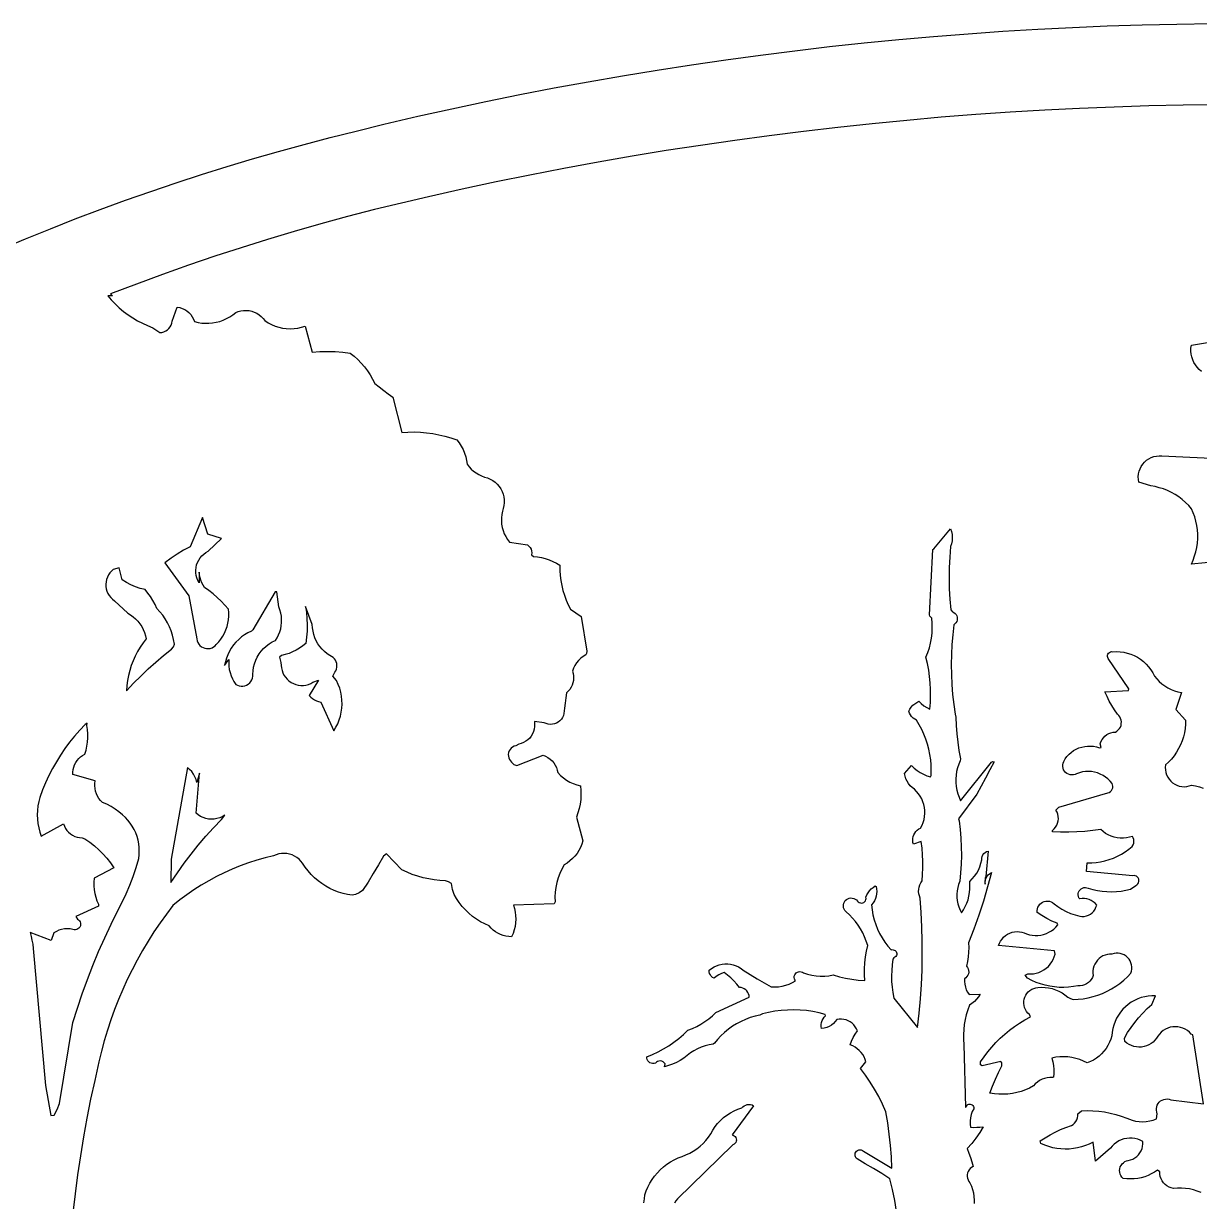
# Model space of a CAD drawing. Extents: x 0.3 to 24.3, y 0.2 to 12.2.
# Drawn here: x 4.79 to 12.04, y 4.96 to 12.22 of the extents above; entities that cross this region are included whole.
import ezdxf

# ---------------------------------------------------------------- set-up
doc = ezdxf.new("R2010")
doc.units = 0
doc.linetypes.add('0', pattern=[0])
doc.layers.add('1', color=7, linetype='0')

msp = doc.modelspace()

# ---------------------------------------------------------------- linework, layer by layer
at = {"layer": '1'}
for points in [[(4.649504, 10.831829), (4.801847, 10.895672), (4.954679, 10.957684), (5.108488, 11.017864), (5.263029, 11.076336), (5.418058, 11.132854), (5.57382, 11.187664), (5.73007, 11.240643), (5.887053, 11.29179), (6.044767, 11.340984), (6.202726, 11.38847), (6.361418, 11.434002), (6.520842, 11.477703), (6.68051, 11.519573), (6.840666, 11.55949), (7.011808, 11.602703), (7.221037, 11.651287), (7.430754, 11.697918), (7.640959, 11.742474), (7.851408, 11.785198), (8.062346, 11.82597), (8.273527, 11.864666), (8.485197, 11.901531), (8.697355, 11.936321), (8.909513, 11.969158), (9.12216, 12.000042), (9.335051, 12.028851), (9.548185, 12.055828), (9.761564, 12.08073), (9.975187, 12.103558), (10.18881, 12.124554), (10.402922, 12.143475), (10.617033, 12.160442), (10.831388, 12.175335), (11.045744, 12.188274), (11.260344, 12.199261), (11.474943, 12.208172), (11.689543, 12.21513), (11.904387, 12.220135), (12.11923, 12.223064)], [(12.15756, 11.722088), (11.943937, 11.719402), (11.730314, 11.714764), (11.516935, 11.708172), (11.303556, 11.699505), (11.090178, 11.688885), (10.876799, 11.676189), (10.663664, 11.661419), (10.450773, 11.644817), (10.237883, 11.626141), (10.025236, 11.605389), (9.812834, 11.582684), (9.600676, 11.558025), (9.388762, 11.531292), (9.177092, 11.502605), (8.965666, 11.471966), (8.754484, 11.439251), (8.543791, 11.404583), (8.333342, 11.367962), (8.123137, 11.329266), (7.91342, 11.288738), (7.704191, 11.246136), (7.495207, 11.20158), (7.286711, 11.155071), (7.120207, 11.116253), (6.954191, 11.075359), (6.788664, 11.032391), (6.623625, 10.987469), (6.459318, 10.940472), (6.295256, 10.891521), (6.13217, 10.840496), (5.969572, 10.787518), (5.807707, 10.732586), (5.64633, 10.675701), (5.485929, 10.616741), (5.326017, 10.55595), (5.338224, 10.543377), (5.308439, 10.544598), (5.3309, 10.518475), (5.354826, 10.493572), (5.379972, 10.470013), (5.406584, 10.447918), (5.433928, 10.427166), (5.462736, 10.408001), (5.492277, 10.390301), (5.522795, 10.37431), (5.554289, 10.359905), (5.586271, 10.34721), (5.630461, 10.317059), (5.642912, 10.318645), (5.654875, 10.322063), (5.666349, 10.32719), (5.676603, 10.334148), (5.685881, 10.342571), (5.693693, 10.352337), (5.700041, 10.363201), (5.704435, 10.37492), (5.707121, 10.387127), (5.736906, 10.474773), (5.753019, 10.471722), (5.768644, 10.466717), (5.783537, 10.459637), (5.797209, 10.450848), (5.809904, 10.44035), (5.82089, 10.428265), (5.830412, 10.414959), (5.838224, 10.400555), (5.844084, 10.385174), (5.866056, 10.379803), (5.888273, 10.376263), (5.910734, 10.374554), (5.933439, 10.374798), (5.9559, 10.376873), (5.978117, 10.380779), (5.999846, 10.386517), (6.02133, 10.394085), (6.041838, 10.403362), (6.061613, 10.414227), (6.080412, 10.4268), (6.09799, 10.440838), (6.113615, 10.446941), (6.129972, 10.451336), (6.146818, 10.453655), (6.163664, 10.454021), (6.18051, 10.452435), (6.196867, 10.448772), (6.21298, 10.443279), (6.228117, 10.435955), (6.242277, 10.426922), (6.255461, 10.416302), (6.267179, 10.404217), (6.277433, 10.390789), (6.297453, 10.377728), (6.318449, 10.366497), (6.340666, 10.35722), (6.363371, 10.350018), (6.386564, 10.344769), (6.410246, 10.341595), (6.434172, 10.340496), (6.458097, 10.341595), (6.481779, 10.344769), (6.504972, 10.35014), (6.527678, 10.357464), (6.570646, 10.197063), (6.617521, 10.200359), (6.66464, 10.201336), (6.71176, 10.199993), (6.758635, 10.196453), (6.805265, 10.190472), (6.828947, 10.171307), (6.851164, 10.150677), (6.872404, 10.128826), (6.892179, 10.105755), (6.910734, 10.081463), (6.92758, 10.056316), (6.942961, 10.030071), (6.956877, 10.002972), (6.984221, 9.981853), (7.011564, 9.960857), (7.039152, 9.940105), (7.06674, 9.919476), (7.122404, 9.70158), (7.160734, 9.703777), (7.199308, 9.704144), (7.237638, 9.702557), (7.275969, 9.699261), (7.314054, 9.694012), (7.351652, 9.686932), (7.38925, 9.678143), (7.426115, 9.667522), (7.462492, 9.655071), (7.476896, 9.636395), (7.489836, 9.616619), (7.500822, 9.595745), (7.510099, 9.574017), (7.517179, 9.551556), (7.522551, 9.528484), (7.525724, 9.505169), (7.537687, 9.48991), (7.550871, 9.47575), (7.565519, 9.462933), (7.581144, 9.451336), (7.597746, 9.441326), (7.61508, 9.432903), (7.633146, 9.426067), (7.651945, 9.420818), (7.668547, 9.41386), (7.683928, 9.404949), (7.698332, 9.394329), (7.711515, 9.382122), (7.723234, 9.368572), (7.733244, 9.35368), (7.741301, 9.337688), (7.747648, 9.320965), (7.752043, 9.303631), (7.754484, 9.285809), (7.754728, 9.267864), (7.752775, 9.250042), (7.749113, 9.232586), (7.743254, 9.215618), (7.739347, 9.195843), (7.737394, 9.175701), (7.73715, 9.155437), (7.738859, 9.135418), (7.742521, 9.11552), (7.747648, 9.095989), (7.754972, 9.077068), (7.763762, 9.05888), (7.77426, 9.041668), (7.786222, 9.025433), (7.898283, 9.008099), (7.907316, 9.000774), (7.914885, 8.991741), (7.9205, 8.981365), (7.923918, 8.970257), (7.925138, 8.958538), (7.923918, 8.946941), (7.934904, 8.936199), (7.959562, 8.933514), (7.983732, 8.929119), (8.007902, 8.923016), (8.03134, 8.915203), (8.054045, 8.905804), (8.076262, 8.894695), (8.097502, 8.882122), (8.097746, 8.85075), (8.099943, 8.8195), (8.103849, 8.788372), (8.109465, 8.757488), (8.116789, 8.727093), (8.125822, 8.697063), (8.136564, 8.667645), (8.149015, 8.638836), (8.162931, 8.61076), (8.229826, 8.565228), (8.264982, 8.353436), (8.261808, 8.338299), (8.25839, 8.330486), (8.242033, 8.320354), (8.22714, 8.308636), (8.213469, 8.295208), (8.201262, 8.280437), (8.190763, 8.264446), (8.182219, 8.247478), (8.175383, 8.229534), (8.179777, 8.215374), (8.182219, 8.200848), (8.182951, 8.186077), (8.18173, 8.171307), (8.178801, 8.15678), (8.173918, 8.142742), (8.16757, 8.129436), (8.159513, 8.116985), (8.149992, 8.105633), (8.13925, 8.095623), (8.134123, 8.064007), (8.129728, 8.032391), (8.126066, 8.00053), (8.123381, 7.96867), (8.119963, 7.955975), (8.114592, 7.944134), (8.107267, 7.933147), (8.098478, 7.923382), (8.088224, 7.915203), (8.076994, 7.908733), (8.064543, 7.904095), (8.051847, 7.901409), (8.038664, 7.900799), (8.025724, 7.902264), (8.013029, 7.905682), (8.001066, 7.911175), (7.940763, 7.918499), (7.942472, 7.902996), (7.942228, 7.887371), (7.940031, 7.871868), (7.935637, 7.856853), (7.929533, 7.842571), (7.921476, 7.829144), (7.911711, 7.816814), (7.90048, 7.80595), (7.888029, 7.796673), (7.874357, 7.788982), (7.859953, 7.783123), (7.844816, 7.779217), (7.826017, 7.769451), (7.815763, 7.766277), (7.805998, 7.76115), (7.797697, 7.754436), (7.790617, 7.746136), (7.785002, 7.736858), (7.781584, 7.726604), (7.779875, 7.715862), (7.780119, 7.70512), (7.782316, 7.6945), (7.786711, 7.68449), (7.79257, 7.675457), (7.800138, 7.667645), (7.814787, 7.653484), (7.831633, 7.647747), (7.99423, 7.711224), (8.009611, 7.70512), (8.024015, 7.697186), (8.037443, 7.68742), (8.04965, 7.676189), (8.060392, 7.663616), (8.069426, 7.649822), (8.07675, 7.63493), (8.082121, 7.619305), (8.085783, 7.603191), (8.10214, 7.586224), (8.120207, 7.570843), (8.13925, 7.557171), (8.159758, 7.54533), (8.180998, 7.53532), (8.203215, 7.527386), (8.226164, 7.521404), (8.228117, 7.493328), (8.228117, 7.46513), (8.226408, 7.437054), (8.222502, 7.409222), (8.217131, 7.381634), (8.209806, 7.354412), (8.200529, 7.327801), (8.240324, 7.182171), (8.233732, 7.161907), (8.225431, 7.142254), (8.215422, 7.123333), (8.203703, 7.105389), (8.190519, 7.088665), (8.175871, 7.07304), (8.160002, 7.058758), (8.142912, 7.04594), (8.124846, 7.03471), (8.110441, 7.008587), (8.098234, 6.981487), (8.087736, 6.953533), (8.079679, 6.924969), (8.073576, 6.895794), (8.069426, 6.866253), (8.067717, 6.83659), (8.068205, 6.806805), (8.062101, 6.794842), (7.811125, 6.786541), (7.817717, 6.765301), (7.822355, 6.74345), (7.825041, 6.721355), (7.825773, 6.699017), (7.824553, 6.6768), (7.821379, 6.654705), (7.816252, 6.633099), (7.809172, 6.61198), (7.800383, 6.591473), (7.782804, 6.591961), (7.765226, 6.594402), (7.748137, 6.598553), (7.731291, 6.604534), (7.715422, 6.612347), (7.700529, 6.621746), (7.686613, 6.63261), (7.673918, 6.645061), (7.662687, 6.658611), (7.635344, 6.670452), (7.609221, 6.684124), (7.58383, 6.699749), (7.55966, 6.716961), (7.536711, 6.736004), (7.515471, 6.756512), (7.495451, 6.778484), (7.47714, 6.801922), (7.460539, 6.826458), (7.445646, 6.852215), (7.436369, 6.883099), (7.428556, 6.918987), (7.411711, 6.929607), (7.392912, 6.935833), (7.358, 6.93803), (7.323332, 6.942059), (7.288664, 6.947918), (7.254484, 6.955486), (7.220793, 6.964886), (7.18759, 6.975872), (7.155119, 6.988689), (7.123137, 7.003094), (7.028654, 7.102581), (7.010099, 7.087811), (6.979094, 7.033978), (6.947111, 6.980755), (6.914396, 6.927898), (6.880949, 6.875652), (6.860441, 6.861492), (6.838224, 6.851727), (6.816984, 6.847332), (6.78842, 6.851849), (6.760099, 6.85844), (6.732512, 6.866863), (6.705412, 6.877239), (6.679289, 6.889446), (6.653898, 6.903484), (6.629484, 6.919109), (6.606291, 6.936443), (6.584318, 6.955364), (6.56381, 6.97575), (6.544767, 6.997478), (6.527189, 7.020428), (6.511076, 7.044598), (6.500822, 7.057903), (6.488859, 7.069744), (6.475676, 7.080242), (6.461271, 7.089031), (6.446135, 7.095989), (6.430021, 7.101238), (6.413664, 7.104412), (6.396818, 7.105633), (6.379972, 7.104778), (6.363371, 7.101971), (6.347258, 7.09721), (6.331877, 7.090618), (6.279631, 7.077923), (6.227873, 7.063274), (6.176847, 7.046673), (6.12631, 7.028362), (6.076506, 7.008221), (6.027433, 6.986248), (5.979338, 6.962444), (5.931974, 6.936932), (5.885588, 6.909832), (5.840422, 6.880901), (5.795988, 6.850506), (5.753019, 6.818401), (5.711027, 6.784832), (5.670256, 6.731243), (5.631193, 6.676556), (5.593596, 6.62077), (5.557463, 6.563885), (5.523039, 6.506145), (5.49008, 6.44743), (5.45883, 6.387859), (5.429289, 6.327435), (5.401213, 6.266155), (5.37509, 6.204144), (5.350676, 6.141521), (5.327971, 6.078167), (5.306974, 6.014202), (5.287687, 5.949749), (5.270353, 5.884686), (5.254728, 5.819256), (5.228117, 5.704266), (5.203215, 5.588787), (5.18051, 5.473064), (5.159513, 5.356853), (5.140226, 5.240398), (5.123137, 5.123577), (5.107756, 5.006512), (5.094328, 4.889202)], [(12.05551, 10.078167), (12.041594, 10.089886), (12.029142, 10.103191), (12.0184, 10.11784), (12.009123, 10.133465), (12.001799, 10.150066), (11.996183, 10.1674), (11.992521, 10.185101), (11.991056, 10.203289), (11.991301, 10.221355), (11.993742, 10.239422), (12.355803, 10.298626)], [(12.246916, 8.91325), (11.993986, 8.889446), (12.004728, 8.914349), (12.014006, 8.939861), (12.02133, 8.965984), (12.026945, 8.992596), (12.030607, 9.019451), (12.03256, 9.046551), (12.03256, 9.07365), (12.030851, 9.10075), (12.027189, 9.127605), (12.021818, 9.154217), (12.014494, 9.18034), (12.005461, 9.205975), (11.994719, 9.230877), (11.97714, 9.251019), (11.958097, 9.270061), (11.937834, 9.28764), (11.916349, 9.303753), (11.893888, 9.318401), (11.870695, 9.331463), (11.846281, 9.342937), (11.821379, 9.352703), (11.795744, 9.36076), (11.769621, 9.367107), (11.743254, 9.371502), (11.669279, 9.395306), (11.666594, 9.411907), (11.666105, 9.428631), (11.667814, 9.445232), (11.671476, 9.46159), (11.677092, 9.477337), (11.68466, 9.492352), (11.694181, 9.506145), (11.705168, 9.518719), (11.717863, 9.529827), (11.731535, 9.539227), (11.746672, 9.546795), (11.762297, 9.55241), (11.778654, 9.556072), (11.795256, 9.557659), (11.812101, 9.557049), (12.202238, 9.539227)], [(10.175138, 4.895916), (10.16342, 4.964031), (10.149748, 5.03178), (10.134123, 5.099041), (10.08383, 5.130413), (10.033293, 5.161297), (9.982267, 5.191448), (9.930998, 5.221111), (9.925383, 5.226604), (9.921476, 5.233196), (9.919279, 5.240643), (9.918791, 5.248333), (9.9205, 5.255901), (9.923674, 5.262981), (9.928556, 5.268963), (9.934904, 5.273479), (9.941984, 5.276409), (9.949797, 5.277508), (9.957365, 5.276653), (9.964689, 5.273968), (9.971037, 5.269695), (10.146818, 5.164471), (10.142912, 5.234295), (10.137053, 5.304119), (10.129728, 5.373699), (10.120451, 5.443035), (10.109465, 5.512127), (10.088224, 5.559246), (10.065031, 5.605389), (10.039885, 5.650555), (10.012785, 5.694622), (9.983976, 5.737469), (9.953215, 5.778973), (9.985685, 5.819012), (9.981047, 5.834881), (9.974455, 5.85014), (9.966154, 5.864422), (9.956388, 5.87785), (9.945158, 5.890057), (9.932707, 5.900799), (9.919035, 5.910198), (9.904387, 5.918011), (9.889006, 5.923992), (9.896818, 5.947186), (9.907072, 5.969524), (9.919279, 5.990765), (9.933683, 6.010784), (9.927824, 6.023968), (9.9205, 6.036175), (9.911467, 6.047405), (9.901213, 6.057293), (9.889494, 6.065838), (9.877043, 6.072674), (9.863615, 6.077923), (9.849699, 6.081341), (9.835539, 6.082928), (9.821135, 6.082684), (9.806974, 6.080608), (9.797209, 6.067547), (9.785978, 6.055828), (9.773039, 6.04594), (9.759123, 6.037762), (9.743986, 6.031658), (9.728117, 6.027752), (9.712004, 6.025921), (9.710539, 6.038128), (9.710783, 6.050335), (9.71298, 6.06242), (9.716642, 6.074139), (9.722258, 6.085125), (9.729094, 6.095135), (9.737638, 6.104046), (9.735197, 6.112713), (9.697111, 6.122478), (9.658781, 6.130047), (9.619719, 6.13554), (9.580656, 6.138958), (9.541594, 6.140301), (9.502287, 6.139446), (9.463224, 6.136395), (9.424162, 6.131268), (9.385588, 6.124065), (9.347502, 6.114788), (9.331877, 6.107342), (9.301847, 6.100872), (9.272551, 6.092327), (9.243742, 6.081829), (9.215666, 6.069378), (9.188566, 6.054974), (9.162443, 6.03886), (9.137541, 6.021038), (9.113859, 6.001507), (9.091642, 5.980389), (9.07089, 5.957806), (9.051847, 5.93388), (9.043303, 5.928509), (9.0184, 5.924603), (8.993742, 5.918743), (8.969816, 5.910564), (8.946623, 5.900555), (8.92465, 5.88847), (8.90341, 5.874554), (8.883635, 5.858929), (8.862638, 5.84306), (8.840666, 5.828777), (8.817717, 5.816204), (8.793791, 5.80534), (8.769133, 5.796185), (8.743986, 5.78886), (8.746672, 5.807537), (8.741545, 5.814617), (8.734709, 5.82011), (8.726652, 5.823772), (8.718107, 5.825481), (8.709318, 5.824871), (8.701017, 5.822308), (8.693693, 5.817669), (8.68759, 5.811321), (8.679045, 5.809368), (8.670256, 5.809246), (8.661711, 5.810955), (8.653898, 5.814495), (8.646818, 5.819744), (8.640959, 5.826336), (8.636808, 5.834026), (8.634367, 5.842449), (8.633879, 5.851116), (8.669279, 5.865398), (8.703703, 5.881634), (8.73715, 5.899578), (8.769621, 5.919353), (8.801115, 5.940838), (8.831388, 5.964031), (8.860441, 5.988689), (8.888029, 6.014935), (8.915373, 6.025555), (8.941984, 6.038006), (8.967619, 6.052044), (8.992277, 6.067669), (9.015959, 6.084881), (9.038664, 6.103558), (9.059904, 6.123699), (9.265959, 6.217937), (9.265226, 6.228558), (9.262541, 6.238811), (9.257902, 6.248333), (9.252043, 6.257122), (9.244474, 6.264568), (9.235685, 6.27055), (9.22592, 6.274944), (9.215666, 6.277508), (9.205168, 6.27824), (9.189299, 6.299358), (9.171721, 6.319256), (9.152922, 6.337811), (9.132658, 6.3549), (9.111174, 6.370403), (9.094084, 6.364422), (9.077971, 6.356609), (9.062834, 6.346844), (9.048918, 6.335491), (9.040129, 6.340618), (9.032316, 6.347576), (9.026457, 6.355877), (9.022062, 6.365276), (9.019865, 6.375286), (9.019865, 6.38554), (9.033781, 6.39616), (9.048918, 6.405193), (9.064787, 6.41264), (9.081388, 6.418255), (9.098478, 6.422039), (9.115812, 6.423992), (9.13339, 6.423992), (9.150969, 6.422039), (9.168058, 6.418377), (9.18466, 6.412762), (9.200529, 6.405437), (9.215666, 6.396404), (9.229582, 6.385784), (9.271574, 6.357952), (9.314299, 6.331463), (9.357756, 6.306194), (9.402189, 6.282391), (9.42465, 6.28178), (9.447111, 6.283245), (9.469328, 6.286541), (9.491056, 6.29179), (9.512297, 6.298992), (9.532804, 6.308025), (9.55258, 6.318768), (9.547941, 6.325237), (9.544767, 6.332561), (9.543547, 6.340496), (9.544279, 6.348431), (9.546721, 6.356121), (9.550627, 6.362957), (9.556242, 6.368694), (9.563078, 6.372967), (9.570646, 6.37553), (9.578459, 6.376385), (9.586271, 6.375286), (9.59384, 6.372478), (9.600431, 6.367962), (9.625822, 6.359783), (9.651701, 6.353802), (9.678068, 6.349773), (9.704679, 6.348064), (9.731535, 6.348431), (9.757902, 6.350872), (9.784269, 6.355511), (9.822355, 6.344891), (9.860929, 6.335979), (9.899748, 6.328899), (9.939054, 6.323772), (9.978361, 6.320477), (9.97714, 6.356976), (9.977629, 6.393597), (9.979826, 6.429974), (9.983976, 6.466351), (9.989592, 6.502483), (9.996916, 6.53825), (9.988371, 6.564617), (9.978117, 6.590496), (9.966154, 6.615643), (9.952726, 6.639935), (9.93759, 6.66325), (9.920988, 6.685589), (9.903166, 6.706829), (9.883879, 6.726849), (9.863371, 6.745647), (9.856779, 6.752605), (9.851652, 6.760662), (9.848234, 6.769573), (9.846769, 6.778973), (9.847013, 6.788494), (9.849211, 6.797771), (9.853117, 6.806561), (9.858732, 6.814251), (9.865568, 6.820721), (9.873869, 6.825726), (9.882658, 6.829021), (9.892179, 6.830486), (9.901701, 6.83012), (9.910978, 6.827801), (9.919767, 6.823772), (9.927336, 6.818035), (9.933683, 6.810955), (9.93881, 6.805584), (9.944914, 6.801678), (9.95175, 6.799358), (9.959074, 6.79887), (9.966398, 6.800091), (9.97299, 6.803143), (9.978849, 6.807781), (9.983244, 6.813641), (9.986174, 6.820354), (9.98715, 6.827557), (9.986418, 6.834881), (9.992033, 6.849041), (9.999357, 6.862347), (10.00839, 6.874798), (10.018644, 6.886028), (10.030363, 6.895794), (10.043058, 6.904217), (10.048674, 6.900921), (10.051359, 6.886028), (10.052336, 6.870892), (10.051359, 6.855755), (10.048674, 6.840862), (10.044279, 6.826336), (10.038176, 6.81242), (10.030607, 6.799358), (10.02133, 6.787273), (10.024504, 6.756634), (10.029631, 6.726238), (10.036955, 6.696331), (10.046232, 6.667034), (10.057463, 6.638348), (10.070646, 6.610516), (10.085539, 6.58366), (10.102385, 6.557903), (10.120939, 6.533245), (10.141203, 6.510052), (10.147795, 6.511639), (10.154631, 6.511395), (10.161222, 6.509441), (10.167082, 6.505779), (10.171721, 6.500774), (10.17465, 6.494671), (10.176115, 6.487957), (10.175871, 6.481121), (10.173674, 6.474651), (10.169767, 6.468914), (10.16464, 6.46452), (10.158537, 6.461468), (10.152922, 6.452068), (10.148039, 6.418011), (10.145109, 6.383831), (10.143888, 6.349529), (10.144621, 6.315105), (10.147062, 6.280926), (10.151457, 6.246868), (10.157804, 6.213055), (10.304045, 6.03117), (10.314054, 6.119549), (10.322111, 6.20805), (10.327971, 6.296795), (10.332121, 6.385662), (10.33383, 6.474651), (10.33383, 6.563519), (10.331633, 6.652386), (10.327482, 6.741253), (10.321379, 6.829998), (10.316252, 6.842937), (10.312834, 6.856365), (10.311369, 6.870159), (10.311857, 6.884075), (10.314299, 6.897747), (10.318449, 6.910931), (10.324553, 6.923504), (10.332121, 6.935101), (10.335783, 6.975506), (10.337492, 7.016033), (10.337736, 7.056561), (10.336027, 7.097088), (10.332365, 7.137493), (10.327238, 7.177776), (10.278654, 7.161297), (10.275724, 7.173016), (10.274504, 7.184978), (10.274992, 7.197063), (10.277433, 7.208904), (10.28134, 7.220257), (10.287199, 7.230999), (10.294279, 7.240643), (10.302824, 7.249187), (10.31259, 7.256268), (10.323332, 7.261883), (10.332121, 7.278484), (10.339201, 7.295818), (10.344328, 7.313763), (10.347746, 7.332073), (10.349455, 7.35075), (10.349211, 7.369427), (10.347258, 7.388103), (10.343351, 7.406414), (10.337736, 7.424236), (10.330412, 7.441326), (10.321135, 7.457806), (10.310637, 7.473186), (10.298429, 7.487347), (10.285002, 7.500408), (10.27133, 7.510662), (10.259123, 7.522381), (10.248625, 7.535686), (10.239592, 7.550091), (10.232756, 7.565594), (10.227629, 7.581829), (10.224699, 7.598553), (10.267912, 7.648357), (10.283781, 7.631878), (10.301359, 7.616985), (10.320402, 7.604046), (10.340422, 7.592937), (10.361418, 7.583904), (10.38339, 7.576946), (10.388762, 7.585491), (10.389494, 7.618084), (10.388517, 7.650799), (10.385588, 7.68327), (10.380949, 7.715496), (10.374357, 7.747478), (10.366056, 7.779095), (10.355803, 7.810101), (10.34384, 7.840496), (10.330168, 7.870037), (10.314787, 7.898846), (10.297941, 7.9268), (10.286955, 7.932659), (10.276701, 7.940105), (10.267912, 7.949017), (10.260588, 7.959148), (10.254728, 7.970257), (10.250578, 7.982098), (10.257414, 7.995281), (10.265959, 8.007488), (10.275724, 8.018597), (10.286955, 8.028362), (10.299162, 8.036785), (10.312346, 8.043621), (10.327238, 8.028851), (10.343351, 8.015789), (10.360929, 8.004559), (10.379728, 7.995281), (10.38339, 8.035442), (10.385344, 8.075603), (10.385099, 8.115887), (10.383146, 8.15617), (10.37924, 8.196209), (10.373381, 8.236126), (10.365812, 8.275555), (10.356291, 8.314739), (10.367765, 8.343426), (10.377287, 8.372723), (10.384855, 8.402508), (10.390471, 8.432903), (10.393888, 8.463543), (10.395597, 8.494305), (10.395109, 8.525066), (10.392668, 8.555828), (10.386076, 8.561443), (10.380949, 8.568157), (10.377287, 8.576336), (10.398039, 8.979046), (10.404875, 8.983196), (10.50839, 9.107586), (10.513762, 9.089642), (10.517179, 9.071087), (10.518156, 9.052288), (10.517179, 9.033611), (10.513762, 9.015057), (10.50839, 8.997112), (10.502775, 8.932415), (10.499601, 8.867596), (10.498625, 8.802654), (10.499846, 8.737835), (10.503263, 8.673016), (10.509123, 8.608318), (10.520353, 8.594524), (10.528654, 8.590618), (10.535734, 8.585247), (10.541838, 8.578411), (10.546232, 8.570477), (10.548918, 8.56181), (10.54965, 8.552776), (10.548674, 8.543743), (10.545988, 8.535198), (10.541349, 8.527386), (10.535246, 8.52055), (10.527922, 8.515301), (10.52133, 8.454144), (10.516691, 8.392742), (10.513762, 8.331219), (10.512785, 8.269695), (10.513517, 8.208172), (10.516447, 8.146648), (10.520842, 8.085247), (10.527433, 8.02409), (10.535734, 7.963055), (10.541105, 7.945232), (10.543303, 7.893597), (10.547209, 7.841961), (10.552824, 7.790569), (10.560148, 7.7393), (10.569426, 7.688396), (10.567961, 7.676556), (10.558683, 7.655315), (10.551115, 7.633343), (10.5455, 7.61076), (10.541838, 7.587933), (10.540129, 7.564739), (10.540373, 7.541546), (10.542326, 7.518475), (10.546476, 7.495647), (10.552336, 7.473186), (10.560392, 7.451336), (10.569914, 7.430218), (10.76132, 7.668743), (10.769621, 7.672283), (10.776213, 7.670086), (10.750578, 7.619671), (10.724455, 7.569622), (10.697844, 7.519695), (10.670744, 7.470135), (10.557219, 7.317425), (10.561125, 7.305828), (10.567228, 7.25285), (10.571623, 7.199627), (10.574064, 7.146282), (10.574797, 7.092815), (10.573332, 7.039471), (10.570158, 6.986126), (10.565031, 6.933025), (10.557707, 6.914104), (10.552336, 6.894573), (10.548918, 6.874676), (10.547209, 6.854534), (10.547453, 6.83427), (10.549406, 6.814129), (10.553312, 6.794353), (10.559172, 6.774944), (10.56674, 6.756145), (10.576017, 6.738201), (10.588469, 6.757366), (10.599211, 6.777386), (10.608488, 6.79826), (10.615812, 6.819744), (10.621672, 6.841839), (10.625578, 6.8643), (10.627775, 6.887005), (10.628019, 6.909832), (10.626554, 6.932537), (10.642424, 6.94804), (10.656828, 6.965008), (10.669279, 6.983196), (10.680021, 7.002605), (10.68881, 7.022991), (10.695646, 7.044109), (10.700285, 7.065838), (10.700773, 7.076092), (10.703215, 7.086102), (10.707609, 7.095501), (10.713469, 7.103802), (10.721037, 7.11076), (10.729826, 7.116131), (10.739592, 7.119671), (10.725187, 6.962933), (10.722502, 6.954021), (10.720793, 6.944988), (10.72006, 6.935833), (10.720304, 6.926556), (10.721037, 6.915813), (10.722502, 6.927898), (10.723234, 6.935955), (10.724699, 6.944012), (10.726896, 6.951824), (10.729826, 6.959515), (10.735197, 6.967327), (10.742765, 6.97514), (10.751799, 6.981609), (10.761564, 6.986492), (10.736906, 6.898479), (10.710539, 6.811077), (10.681974, 6.724407), (10.651457, 6.638226), (10.618986, 6.552898), (10.619963, 6.52409), (10.61923, 6.495281), (10.616545, 6.466595), (10.611906, 6.438152), (10.605558, 6.410076), (10.611906, 6.402264), (10.616545, 6.39323), (10.61923, 6.383465), (10.619963, 6.373333), (10.618498, 6.363323), (10.61508, 6.353802), (10.609465, 6.345257), (10.602629, 6.337933), (10.594084, 6.332317), (10.59384, 6.315105), (10.595549, 6.297894), (10.599455, 6.28117), (10.60507, 6.264812), (10.612883, 6.249432), (10.62216, 6.234905), (10.69174, 6.237713), (10.680998, 6.2216), (10.668791, 6.206585), (10.655119, 6.192791), (10.640226, 6.180462), (10.624113, 6.169598), (10.613859, 6.140423), (10.60507, 6.110516), (10.598234, 6.080364), (10.593107, 6.049725), (10.589689, 6.018841), (10.588224, 5.987957), (10.588469, 5.956951), (10.590422, 5.925945), (10.599455, 5.54118), (10.603117, 5.540325), (10.605558, 5.546551), (10.609709, 5.551922), (10.615324, 5.555828), (10.621672, 5.558147), (10.628263, 5.558758), (10.634855, 5.557415), (10.640959, 5.554363), (10.645842, 5.549725), (10.64926, 5.543987), (10.650969, 5.537395), (10.650969, 5.530682), (10.642424, 5.512859), (10.635832, 5.494183), (10.631193, 5.475018), (10.628752, 5.455364), (10.628508, 5.435589), (10.630461, 5.415936), (10.650236, 5.415691), (10.670012, 5.416058), (10.689543, 5.417034), (10.709318, 5.418743), (10.687834, 5.382977), (10.664152, 5.348553), (10.638517, 5.315716), (10.610929, 5.284344), (10.620695, 5.257122), (10.630217, 5.229778), (10.639006, 5.202312), (10.647306, 5.174603), (10.638029, 5.169109), (10.629728, 5.162029), (10.622648, 5.153728), (10.617277, 5.144329), (10.613371, 5.134197), (10.611174, 5.123455), (10.610929, 5.112591), (10.612638, 5.101849), (10.615812, 5.091595), (10.620939, 5.081951), (10.627287, 5.073162), (10.63632, 5.053143), (10.643644, 5.032391), (10.649015, 5.01115), (10.652678, 4.989422), (10.654387, 4.967571), (10.654142, 4.945599)], [(12.053312, 5.013592), (12.030363, 5.022747), (12.006681, 5.030071), (11.982512, 5.035686), (11.958097, 5.039349), (11.933439, 5.041302), (11.908537, 5.04118), (11.883879, 5.039349), (11.869719, 5.042278), (11.856047, 5.047405), (11.843351, 5.054485), (11.831877, 5.063274), (11.821623, 5.073772), (11.813322, 5.085613), (11.80673, 5.098553), (11.802092, 5.112347), (11.799406, 5.126629), (11.799162, 5.141155), (11.784269, 5.152508), (11.765959, 5.139812), (11.746672, 5.128704), (11.726408, 5.119183), (11.705656, 5.11137), (11.684172, 5.105145), (11.662443, 5.10075), (11.640226, 5.098064), (11.61801, 5.097332), (11.595793, 5.098309), (11.573576, 5.100994), (11.565763, 5.108807), (11.559416, 5.11784), (11.554777, 5.127972), (11.552092, 5.138714), (11.551115, 5.1497), (11.552092, 5.160686), (11.555265, 5.171307), (11.560148, 5.181316), (11.566496, 5.190228), (11.574553, 5.197918), (11.583586, 5.204144), (11.59384, 5.208538), (11.604582, 5.211102), (11.618986, 5.21452), (11.632658, 5.219769), (11.645597, 5.226971), (11.657316, 5.23576), (11.667814, 5.246136), (11.676603, 5.257854), (11.683928, 5.270672), (11.689299, 5.284344), (11.692717, 5.298626), (11.694426, 5.313274), (11.693693, 5.327923), (11.678556, 5.335857), (11.662443, 5.341961), (11.645842, 5.346233), (11.628996, 5.348675), (11.611906, 5.349041), (11.594816, 5.347576), (11.577971, 5.344158), (11.561613, 5.338787), (11.545988, 5.331707), (11.53134, 5.322796), (11.517912, 5.31242), (11.505461, 5.300457), (11.494719, 5.287151), (11.401945, 5.207073), (11.387053, 5.324261), (11.364103, 5.312786), (11.340422, 5.30302), (11.316008, 5.295086), (11.291105, 5.28886), (11.265959, 5.284466), (11.240324, 5.281902), (11.214689, 5.281292), (11.189054, 5.282391), (11.163664, 5.285442), (11.138517, 5.290325), (11.113859, 5.297039), (11.089445, 5.305462), (11.066008, 5.315594), (11.061613, 5.332195), (11.091398, 5.352093), (11.12216, 5.370281), (11.153654, 5.387005), (11.186125, 5.401897), (11.219328, 5.415203), (11.253263, 5.426678), (11.264006, 5.43327), (11.273283, 5.44157), (11.281096, 5.451336), (11.287199, 5.462322), (11.291594, 5.474163), (11.293547, 5.486492), (11.293547, 5.499065), (11.315519, 5.518475), (11.351164, 5.519329), (11.386808, 5.518353), (11.422453, 5.515545), (11.457853, 5.510784), (11.492765, 5.504192), (11.527433, 5.495647), (11.561613, 5.485394), (11.59506, 5.473309), (11.628019, 5.459393), (11.649504, 5.454388), (11.671232, 5.45158), (11.693205, 5.450726), (11.715178, 5.451824), (11.736906, 5.45512), (11.758146, 5.460491), (11.778898, 5.467693), (11.783049, 5.49992), (11.779631, 5.510296), (11.777678, 5.52116), (11.777922, 5.532146), (11.779875, 5.543011), (11.783537, 5.553265), (11.789152, 5.562786), (11.795988, 5.571331), (11.804289, 5.578533), (11.81381, 5.584148), (11.824064, 5.588177), (11.834806, 5.590496), (11.845793, 5.590862), (11.856535, 5.589397), (11.867033, 5.586102), (12.068693, 5.560101), (12.002287, 5.986736), (11.992521, 5.991253), (11.981535, 6.002728), (11.969084, 6.012615), (11.955656, 6.021038), (11.941008, 6.027752), (11.925871, 6.032513), (11.910246, 6.035442), (11.894377, 6.036541), (11.878508, 6.035564), (11.862883, 6.032635), (11.847746, 6.027752), (11.833342, 6.02116), (11.819914, 6.012737), (11.807463, 6.00285), (11.796232, 5.991375), (11.786711, 5.97868), (11.778898, 5.964886), (11.768888, 5.952679), (11.757414, 5.941692), (11.744963, 5.932293), (11.731291, 5.924358), (11.716642, 5.918133), (11.701506, 5.913738), (11.685881, 5.911175), (11.670256, 5.910442), (11.654387, 5.911663), (11.639006, 5.914837), (11.624113, 5.91972), (11.609709, 5.926434), (11.596281, 5.934734), (11.584074, 5.944744), (11.5809, 5.966717), (11.600431, 5.999676), (11.621428, 6.031536), (11.644133, 6.06242), (11.668303, 6.092083), (11.693693, 6.120647), (11.720549, 6.147747), (11.748869, 6.173626), (11.773039, 6.226971), (11.750334, 6.227093), (11.727873, 6.225262), (11.705656, 6.221478), (11.683928, 6.21574), (11.662687, 6.20805), (11.642179, 6.198528), (11.622648, 6.187176), (11.604094, 6.174236), (11.58676, 6.15971), (11.57089, 6.143719), (11.556486, 6.126385), (11.543547, 6.10783), (11.532316, 6.088177), (11.522795, 6.067669), (11.515226, 6.046429), (11.509611, 6.024578), (11.505949, 6.002239), (11.502043, 5.981121), (11.495939, 5.960491), (11.488371, 5.940472), (11.478849, 5.921307), (11.467619, 5.902996), (11.454679, 5.885784), (11.440275, 5.869915), (11.42465, 5.855267), (11.40756, 5.842205), (11.389494, 5.83073), (11.370451, 5.820965), (11.350431, 5.812908), (11.328215, 5.824261), (11.305265, 5.833782), (11.281584, 5.841351), (11.25717, 5.846844), (11.232512, 5.850262), (11.207609, 5.851604), (11.182707, 5.850872), (11.158049, 5.848064), (11.133635, 5.843182), (11.139982, 5.82011), (11.144133, 5.796429), (11.146086, 5.772625), (11.145842, 5.748577), (11.143644, 5.724773), (11.138029, 5.723797), (11.121183, 5.723919), (11.104582, 5.721966), (11.088224, 5.717937), (11.072355, 5.712078), (11.057463, 5.704388), (11.043547, 5.694866), (11.031096, 5.683758), (11.019865, 5.671185), (10.995207, 5.658123), (10.969816, 5.646893), (10.943449, 5.637493), (10.916594, 5.630047), (10.88925, 5.624676), (10.861662, 5.621136), (10.83383, 5.619549), (10.805998, 5.620159), (10.77841, 5.622601), (10.750822, 5.627117), (10.767424, 5.66972), (10.785246, 5.711956), (10.804045, 5.753704), (10.823576, 5.795086), (10.824308, 5.812786), (10.818937, 5.822063), (10.702482, 5.795696), (10.693693, 5.801189), (10.693693, 5.818768), (10.714933, 5.850384), (10.737638, 5.881023), (10.761808, 5.910442), (10.787443, 5.938641), (10.814543, 5.965496), (10.842619, 5.991131), (10.87216, 6.015301), (10.902678, 6.038006), (10.934416, 6.059246), (10.967131, 6.078777), (11.000578, 6.096844), (10.995451, 6.11198), (10.985685, 6.12077), (10.97714, 6.130901), (10.97006, 6.142254), (10.964689, 6.154339), (10.961271, 6.167156), (10.959562, 6.180218), (10.959806, 6.193523), (10.96176, 6.206585), (10.965666, 6.21928), (10.971525, 6.231243), (10.978849, 6.242229), (10.987638, 6.252117), (10.997648, 6.260662), (11.008879, 6.26762), (11.021086, 6.272991), (11.033781, 6.276531), (11.046965, 6.27824), (11.069181, 6.279583), (11.091154, 6.278851), (11.113127, 6.276043), (11.134855, 6.27116), (11.155851, 6.264202), (11.176115, 6.255291), (11.195646, 6.244549), (11.213713, 6.231976), (11.230803, 6.217693), (11.247404, 6.210125), (11.265226, 6.204388), (11.296232, 6.20573), (11.326994, 6.209148), (11.357512, 6.214397), (11.387541, 6.221722), (11.417082, 6.230877), (11.446135, 6.241863), (11.474211, 6.254681), (11.501554, 6.269329), (11.527678, 6.285686), (11.553068, 6.303631), (11.576994, 6.323284), (11.599699, 6.34428), (11.620939, 6.366741), (11.624601, 6.379192), (11.626554, 6.392132), (11.626554, 6.405193), (11.624846, 6.418011), (11.621183, 6.430584), (11.615812, 6.442425), (11.608976, 6.453411), (11.600431, 6.463299), (11.590666, 6.471844), (11.579679, 6.478924), (11.567717, 6.484417), (11.555265, 6.488079), (11.542326, 6.490032), (11.529387, 6.490032), (11.516447, 6.488201), (11.503996, 6.484539), (11.489592, 6.484295), (11.475431, 6.482342), (11.461515, 6.478436), (11.448332, 6.47282), (11.435881, 6.465618), (11.424406, 6.456829), (11.414396, 6.446697), (11.405607, 6.435345), (11.398283, 6.422894), (11.392668, 6.40971), (11.388762, 6.395794), (11.386564, 6.381634), (11.38632, 6.367229), (11.388029, 6.352947), (11.383146, 6.34013), (11.376554, 6.328289), (11.368254, 6.317547), (11.358244, 6.308147), (11.346769, 6.300457), (11.334562, 6.294598), (11.321379, 6.290691), (11.307951, 6.28886), (11.294279, 6.289104), (11.265715, 6.283733), (11.236662, 6.280315), (11.207609, 6.278728), (11.178312, 6.279217), (11.14926, 6.281536), (11.120451, 6.285809), (11.091887, 6.291912), (11.06381, 6.299969), (11.036467, 6.309856), (11.009611, 6.321453), (10.983732, 6.334881), (10.969084, 6.355022), (10.984465, 6.362469), (11.001799, 6.361858), (11.019377, 6.363079), (11.036467, 6.366253), (11.053068, 6.37138), (11.069181, 6.378216), (11.084318, 6.386761), (11.098478, 6.397015), (11.111418, 6.408733), (11.122892, 6.421795), (11.132902, 6.436077), (11.141203, 6.451458), (11.147795, 6.467571), (11.152678, 6.484295), (11.14926, 6.504681), (10.804777, 6.536297), (10.809904, 6.550701), (10.816984, 6.564373), (10.825529, 6.576946), (10.835539, 6.588421), (10.847258, 6.598431), (10.859953, 6.606976), (10.873625, 6.613811), (10.888029, 6.618816), (10.902922, 6.62199), (10.918303, 6.623211), (10.933439, 6.622478), (10.948576, 6.619915), (10.963224, 6.615276), (10.97714, 6.608929), (10.99423, 6.60368), (11.011564, 6.600262), (11.029387, 6.598797), (11.047209, 6.599041), (11.065031, 6.601238), (11.082365, 6.605267), (11.099211, 6.611126), (11.115324, 6.618816), (11.130461, 6.627972), (11.144621, 6.638836), (11.157804, 6.651043), (11.169279, 6.664593), (11.165129, 6.674725), (11.132902, 6.688152), (11.101652, 6.703899), (11.071623, 6.721722), (11.042814, 6.741619), (11.04257, 6.752361), (11.044035, 6.762981), (11.047209, 6.773235), (11.052336, 6.782757), (11.058928, 6.79118), (11.066984, 6.798504), (11.076017, 6.804241), (11.086027, 6.80827), (11.096525, 6.810589), (11.107267, 6.811077), (11.117765, 6.809734), (11.128019, 6.806561), (11.137785, 6.801556), (11.14633, 6.795086), (11.170256, 6.777508), (11.195158, 6.761639), (11.221525, 6.747601), (11.248625, 6.735516), (11.276457, 6.725384), (11.305021, 6.717327), (11.318693, 6.715862), (11.332609, 6.716595), (11.346037, 6.719402), (11.358976, 6.724163), (11.371183, 6.730999), (11.38217, 6.739422), (11.391447, 6.749554), (11.399504, 6.760906), (11.405363, 6.773357), (11.409513, 6.786541), (11.399748, 6.797649), (11.388762, 6.807171), (11.37631, 6.815105), (11.362883, 6.821087), (11.348722, 6.824993), (11.334074, 6.826824), (11.319426, 6.82658), (11.304777, 6.824261), (11.300138, 6.831829), (11.296965, 6.84013), (11.2955, 6.849041), (11.295988, 6.857952), (11.298429, 6.866497), (11.302336, 6.874554), (11.307951, 6.881512), (11.314787, 6.887249), (11.322599, 6.891521), (11.331144, 6.894085), (11.339933, 6.894817), (11.348967, 6.893719), (11.357267, 6.890789), (11.385588, 6.882732), (11.414396, 6.876507), (11.443449, 6.872112), (11.472746, 6.869549), (11.502287, 6.868938), (11.531584, 6.870037), (11.560881, 6.872967), (11.589933, 6.87785), (11.618742, 6.884441), (11.651701, 6.908245), (11.658293, 6.912151), (11.663664, 6.917522), (11.66757, 6.924114), (11.670012, 6.931438), (11.670256, 6.939129), (11.668791, 6.946575), (11.665617, 6.953533), (11.660734, 6.959515), (11.654631, 6.964153), (11.647551, 6.967083), (11.639982, 6.968304), (11.632414, 6.967571), (11.346037, 6.994061), (11.351164, 7.046062), (11.378752, 7.046673), (11.406096, 7.049236), (11.433439, 7.053509), (11.460295, 7.05949), (11.486662, 7.067303), (11.512541, 7.076824), (11.537687, 7.088055), (11.562101, 7.100872), (11.585539, 7.115276), (11.608, 7.131268), (11.629484, 7.148602), (11.634855, 7.158123), (11.638273, 7.168499), (11.639494, 7.179363), (11.638517, 7.190228), (11.635344, 7.200603), (11.630217, 7.210247), (11.611906, 7.204632), (11.593107, 7.200848), (11.574064, 7.199017), (11.554777, 7.199139), (11.535734, 7.201214), (11.517179, 7.205242), (11.498869, 7.211224), (11.481291, 7.218914), (11.464689, 7.228313), (11.449064, 7.239422), (11.43466, 7.252117), (11.385344, 7.245525), (11.336027, 7.24052), (11.286467, 7.237347), (11.236906, 7.235882), (11.187101, 7.236248), (11.137541, 7.238201), (11.13632, 7.247112), (11.146818, 7.256268), (11.156096, 7.266888), (11.16342, 7.278851), (11.168791, 7.291668), (11.172209, 7.305218), (11.173429, 7.319134), (11.172697, 7.333172), (11.169767, 7.346844), (11.164885, 7.359905), (11.157804, 7.37199), (11.176847, 7.389568), (11.477873, 7.478802), (11.486662, 7.481731), (11.494474, 7.486614), (11.501066, 7.493206), (11.505949, 7.501141), (11.508879, 7.50993), (11.509611, 7.519085), (11.508146, 7.52824), (11.504728, 7.536907), (11.492765, 7.551311), (11.479338, 7.564373), (11.464689, 7.576092), (11.44882, 7.586224), (11.431974, 7.594769), (11.41464, 7.601482), (11.396574, 7.606487), (11.378019, 7.609539), (11.359221, 7.61076), (11.340422, 7.610027), (11.321867, 7.607464), (11.303556, 7.602947), (11.285978, 7.596722), (11.276457, 7.592327), (11.266447, 7.589764), (11.255949, 7.589153), (11.245451, 7.590374), (11.235441, 7.593426), (11.226164, 7.598309), (11.218107, 7.604778), (11.211027, 7.612591), (11.205656, 7.621624), (11.201994, 7.63139), (11.200285, 7.641644), (11.200285, 7.652142), (11.202482, 7.662395), (11.206144, 7.672161), (11.215422, 7.687908), (11.226408, 7.702679), (11.238859, 7.716228), (11.252531, 7.728436), (11.267424, 7.739178), (11.283537, 7.748333), (11.300138, 7.755779), (11.317717, 7.761395), (11.335783, 7.765301), (11.353849, 7.767254), (11.372404, 7.767254), (11.390715, 7.765545), (11.408537, 7.761761), (11.426115, 7.756268), (11.43759, 7.758953), (11.43173, 7.780804), (11.436125, 7.794231), (11.442717, 7.806927), (11.450773, 7.818523), (11.460783, 7.828777), (11.471769, 7.837566), (11.484221, 7.844524), (11.497404, 7.849651), (11.51132, 7.852825), (11.52548, 7.853924), (11.534758, 7.859539), (11.543058, 7.866741), (11.550138, 7.875164), (11.555754, 7.884563), (11.55966, 7.894817), (11.561613, 7.90556), (11.562101, 7.916546), (11.560637, 7.92741), (11.557219, 7.937786), (11.552336, 7.947674), (11.545744, 7.956463), (11.537931, 7.964031), (11.519621, 7.98991), (11.502775, 8.016644), (11.48715, 8.044353), (11.473234, 8.072796), (11.460783, 8.101971), (11.606535, 8.109417), (11.608488, 8.120037), (11.480558, 8.306805), (11.477629, 8.313274), (11.476408, 8.320232), (11.476896, 8.327312), (11.479094, 8.334026), (11.483, 8.340008), (11.488371, 8.344646), (11.494719, 8.347942), (11.501554, 8.349529), (11.508635, 8.349285), (11.53134, 8.35014), (11.554045, 8.349041), (11.576262, 8.345989), (11.598478, 8.340984), (11.619963, 8.334148), (11.640959, 8.325359), (11.660978, 8.314739), (11.680021, 8.302532), (11.698088, 8.288616), (11.714689, 8.273235), (11.729826, 8.25639), (11.743498, 8.238323), (11.755705, 8.219158), (11.765959, 8.199017), (11.780119, 8.181927), (11.7955, 8.165936), (11.812101, 8.151409), (11.829924, 8.138226), (11.848967, 8.126629), (11.868742, 8.116497), (11.88925, 8.108196), (11.910246, 8.101482), (11.931974, 8.0966), (11.897062, 7.991985), (11.957853, 7.92741), (11.957365, 7.901287), (11.954924, 7.875408), (11.950529, 7.849651), (11.944426, 7.824261), (11.936369, 7.79948), (11.926603, 7.775311), (11.915129, 7.751873), (11.901945, 7.72929), (11.887297, 7.707806), (11.870939, 7.68742), (11.853117, 7.668377), (11.834074, 7.650555), (11.832609, 7.635174), (11.833342, 7.619671), (11.836027, 7.604412), (11.84091, 7.589642), (11.847502, 7.575726), (11.856047, 7.562664), (11.866301, 7.550945), (11.877775, 7.540813), (11.890715, 7.532146), (11.904631, 7.525311), (11.919279, 7.52055), (11.93466, 7.51762), (11.950041, 7.516766), (11.965422, 7.518108), (11.980558, 7.521404), (11.995207, 7.526775), (12.019377, 7.52177), (12.043303, 7.515179), (12.066496, 7.506756)], [(8.616056, 4.95097), (8.619474, 4.974651), (8.621183, 4.998577), (8.629972, 5.023479), (8.640471, 5.047771), (8.652922, 5.071209), (8.666838, 5.09367), (8.682219, 5.115154), (8.699308, 5.135418), (8.717619, 5.154339), (8.737394, 5.172039), (8.75839, 5.188152), (8.780363, 5.202679), (8.803556, 5.21574), (8.827482, 5.226971), (8.85214, 5.236492), (8.876066, 5.245525), (8.899015, 5.25639), (8.921232, 5.268963), (8.942472, 5.283245), (8.962492, 5.299114), (8.981291, 5.316448), (8.998625, 5.335247), (9.014494, 5.355267), (9.028654, 5.376385), (9.041349, 5.398602), (9.05551, 5.420086), (9.071379, 5.440228), (9.088713, 5.458904), (9.107756, 5.476238), (9.128019, 5.491741), (9.149748, 5.505657), (9.172453, 5.51762), (9.19589, 5.52763), (9.220304, 5.535564), (9.22714, 5.543011), (9.235197, 5.548992), (9.24423, 5.553387), (9.253752, 5.556194), (9.263762, 5.557171), (9.273771, 5.556316), (9.283537, 5.553631), (9.29257, 5.549236), (9.160002, 5.369549), (9.167326, 5.367596), (9.174162, 5.363811), (9.179777, 5.358562), (9.183928, 5.352215), (9.186369, 5.344891), (9.187101, 5.337322), (9.185881, 5.329754), (9.182951, 5.322674), (9.178312, 5.31657), (9.172209, 5.31181), (9.165373, 5.308514), (8.824308, 4.975872), (8.814054, 4.962811), (8.80551, 4.948528)]]:
    msp.add_lwpolyline(points, dxfattribs=at)
for points in [[(5.871916, 8.7747), (5.864347, 8.789104), (5.858244, 8.804241), (5.854338, 8.819988), (5.85214, 8.836102), (5.851896, 8.852459), (5.853605, 8.868572), (5.857267, 8.884563), (5.862638, 8.899822), (5.869963, 8.914471), (5.878752, 8.92802), (5.88925, 8.940472), (5.901213, 8.95158), (5.914396, 8.961224), (5.928556, 8.96928), (6.01132, 9.047283), (5.926115, 9.073162), (5.892912, 9.176189), (5.817472, 8.99638), (5.776945, 8.974407), (5.737394, 8.950603), (5.699064, 8.925091), (5.661711, 8.897991), (5.808195, 8.693401), (5.858732, 8.42802), (5.860929, 8.41679), (5.864836, 8.406048), (5.870451, 8.39616), (5.877775, 8.387371), (5.886564, 8.380047), (5.896574, 8.374187), (5.907316, 8.370281), (5.918547, 8.368084), (5.929777, 8.367962), (5.941252, 8.369671), (5.951994, 8.373455), (5.962004, 8.378948), (5.971037, 8.386028), (5.978605, 8.394573), (5.993498, 8.410198), (6.00717, 8.427166), (6.019133, 8.44511), (6.029631, 8.464031), (6.038176, 8.483929), (6.045256, 8.504314), (6.050383, 8.525311), (6.053801, 8.546673), (6.055265, 8.568279), (6.055021, 8.590008), (6.052824, 8.611492), (6.03134, 8.636639), (6.008635, 8.660686), (5.984709, 8.683636), (5.959562, 8.705242), (5.933439, 8.725628), (5.90634, 8.744549), (5.896818, 8.758709), (5.889006, 8.773602), (5.882658, 8.789349), (5.878019, 8.805706), (5.874846, 8.822308), (5.873625, 8.839275)], [(5.43173, 8.587078), (5.449064, 8.576702), (5.465422, 8.564739), (5.480803, 8.551311), (5.494719, 8.536663), (5.50717, 8.520672), (5.5184, 8.503704), (5.527922, 8.48576), (5.535734, 8.467083), (5.541594, 8.447674), (5.545988, 8.427898), (5.526701, 8.402874), (5.508879, 8.376751), (5.492521, 8.349651), (5.477873, 8.321697), (5.464933, 8.292767), (5.453703, 8.263226), (5.444181, 8.233196), (5.436613, 8.202435), (5.430754, 8.171429), (5.426603, 8.140057), (5.424406, 8.108562), (5.467619, 8.154583), (5.512053, 8.199261), (5.557707, 8.242596), (5.604826, 8.284588), (5.653166, 8.325115), (5.702726, 8.364178), (5.713469, 8.379436), (5.719816, 8.396526), (5.715422, 8.42387), (5.70883, 8.450848), (5.700529, 8.477215), (5.690031, 8.50285), (5.677824, 8.527752), (5.663908, 8.551678), (5.648039, 8.574383), (5.630705, 8.595989), (5.611662, 8.616131), (5.600431, 8.641155), (5.587736, 8.665447), (5.573088, 8.688763), (5.556974, 8.710857), (5.539152, 8.731853), (5.509367, 8.73991), (5.48007, 8.74992), (5.451506, 8.762005), (5.423918, 8.775921), (5.397306, 8.791668), (5.378996, 8.867352), (5.342375, 8.856487), (5.331144, 8.846478), (5.321379, 8.835125), (5.313078, 8.822796), (5.306486, 8.809368), (5.301359, 8.795208), (5.298185, 8.780682), (5.296965, 8.765789), (5.297453, 8.750774), (5.299894, 8.736004), (5.304045, 8.7216), (5.310148, 8.707928), (5.317717, 8.69511), (5.326994, 8.68327), (5.337492, 8.672771), (5.349455, 8.663616)], [(6.351408, 8.71867), (6.340666, 8.719158), (6.203947, 8.484539), (6.19467, 8.476238), (6.173674, 8.465984), (6.15341, 8.454021), (6.134367, 8.440472), (6.116545, 8.425335), (6.099943, 8.408733), (6.084806, 8.390911), (6.071135, 8.371746), (6.059416, 8.351604), (6.049162, 8.330486), (6.040617, 8.308636), (6.034269, 8.286053), (6.029631, 8.263103), (6.05551, 8.300213), (6.054777, 8.280071), (6.055998, 8.259808), (6.058683, 8.23991), (6.063322, 8.220135), (6.06967, 8.20097), (6.077726, 8.182415), (6.087248, 8.164715), (6.098478, 8.147869), (6.108732, 8.142254), (6.119719, 8.13847), (6.131437, 8.136761), (6.142912, 8.136883), (6.154387, 8.13908), (6.165373, 8.14323), (6.175383, 8.14909), (6.184416, 8.156658), (6.191984, 8.165691), (6.197844, 8.175701), (6.20175, 8.186687), (6.203947, 8.198162), (6.203947, 8.209881), (6.205168, 8.231976), (6.208586, 8.253826), (6.213957, 8.275311), (6.221525, 8.296062), (6.230803, 8.316082), (6.242277, 8.335125), (6.255217, 8.352825), (6.270109, 8.369305), (6.286467, 8.384319), (6.304045, 8.397625), (6.322844, 8.4091), (6.342863, 8.418743), (6.353605, 8.435345), (6.362638, 8.452801), (6.369963, 8.471111), (6.375578, 8.48991), (6.379484, 8.509197), (6.381437, 8.528851), (6.381681, 8.548504), (6.379972, 8.568157), (6.376554, 8.587566), (6.371183, 8.606609), (6.364103, 8.62492)], [(6.530119, 8.400311), (6.511564, 8.384686), (6.492033, 8.37077), (6.471037, 8.358318), (6.449553, 8.347698), (6.427092, 8.338787), (6.403898, 8.331707), (6.380217, 8.32658), (6.368742, 8.316448), (6.37216, 8.29948), (6.375578, 8.282269), (6.37924, 8.264935), (6.380705, 8.249187), (6.383879, 8.233685), (6.389006, 8.218792), (6.396086, 8.204632), (6.404875, 8.191448), (6.415129, 8.179363), (6.426847, 8.168743), (6.439787, 8.15971), (6.453703, 8.152264), (6.468596, 8.146648), (6.483976, 8.142864), (6.499601, 8.141033), (6.515471, 8.141155), (6.531096, 8.143353), (6.546232, 8.147381), (6.561125, 8.153362), (6.574797, 8.161053), (6.609953, 8.173992), (6.551847, 8.079754), (6.561369, 8.069378), (6.571867, 8.060223), (6.583342, 8.052288), (6.595793, 8.04594), (6.608976, 8.041058), (6.622648, 8.037762), (6.703215, 7.86137), (6.716154, 7.882732), (6.727385, 7.905071), (6.736662, 7.928265), (6.743986, 7.952068), (6.749357, 7.976482), (6.752775, 8.001141), (6.75424, 8.026043), (6.753752, 8.051067), (6.751066, 8.075848), (6.746428, 8.100384), (6.739836, 8.124432), (6.731291, 8.147869), (6.720793, 8.170574), (6.698088, 8.198162), (6.709562, 8.222454), (6.715666, 8.231976), (6.719816, 8.242474), (6.722258, 8.25346), (6.72299, 8.26469), (6.721525, 8.275921), (6.718351, 8.286785), (6.713469, 8.296917), (6.706633, 8.30595), (6.698576, 8.313885), (6.689299, 8.320232), (6.679045, 8.324993), (6.661711, 8.336712), (6.645597, 8.350018), (6.630705, 8.364666), (6.617521, 8.380657), (6.605558, 8.397747), (6.595304, 8.415936), (6.58676, 8.434978), (6.579924, 8.454754), (6.575041, 8.475018), (6.572111, 8.495647), (6.57089, 8.516521), (6.529387, 8.628948), (6.534758, 8.590984), (6.537931, 8.552898), (6.538908, 8.51469), (6.538176, 8.47636), (6.535246, 8.438274)], [(4.957121, 5.489544), (4.978849, 5.490032), (4.99716, 5.525066), (5.011808, 5.562664), (5.094084, 6.062176), (5.121672, 6.151165), (5.151213, 6.239422), (5.182951, 6.326946), (5.216642, 6.413738), (5.252287, 6.499798), (5.289885, 6.584881), (5.329679, 6.669231), (5.371183, 6.752483), (5.397795, 6.803631), (5.422453, 6.855755), (5.444914, 6.908733), (5.465422, 6.962688), (5.483488, 7.017376), (5.499601, 7.072796), (5.502531, 7.095745), (5.503508, 7.118938), (5.502775, 7.14201), (5.50009, 7.164959), (5.495695, 7.187664), (5.489347, 7.210003), (5.481291, 7.231731), (5.471769, 7.252728), (5.460295, 7.272991), (5.447599, 7.292156), (5.433195, 7.310345), (5.417326, 7.32719), (5.400236, 7.342815), (5.377775, 7.361614), (5.354094, 7.378826), (5.329191, 7.394329), (5.303312, 7.408123), (5.276701, 7.420086), (5.264982, 7.431561), (5.254728, 7.444256), (5.245939, 7.458172), (5.238859, 7.472942), (5.233732, 7.488567), (5.230314, 7.504559), (5.228849, 7.520916), (5.229582, 7.537273), (5.232023, 7.553509), (5.093596, 7.591717), (5.093596, 7.607098), (5.095304, 7.622356), (5.098722, 7.637371), (5.104094, 7.651897), (5.111174, 7.665569), (5.119719, 7.678387), (5.129728, 7.689983), (5.141203, 7.700481), (5.153654, 7.709393), (5.167082, 7.716839), (5.174894, 7.741253), (5.180754, 7.766277), (5.184416, 7.791668), (5.186369, 7.817181), (5.186125, 7.842815), (5.183928, 7.86845), (5.179777, 7.893719), (5.182707, 7.908978), (5.169523, 7.900311), (5.136076, 7.865032), (5.104338, 7.828411), (5.07382, 7.790691), (5.045012, 7.751629), (5.017668, 7.711468), (4.992033, 7.67033), (4.968107, 7.628094), (4.94589, 7.585003), (4.925138, 7.541058), (4.90634, 7.496258), (4.889494, 7.450848), (4.882658, 7.42448), (4.878019, 7.397747), (4.87509, 7.37077), (4.874113, 7.343548), (4.875334, 7.316448), (4.878263, 7.289349), (4.883146, 7.262615), (4.889982, 7.23637), (4.898771, 7.210613), (5.036222, 7.28764), (5.041594, 7.273235), (5.048429, 7.259563), (5.057219, 7.24699), (5.067472, 7.235516), (5.079191, 7.225506), (5.092131, 7.217083), (5.105803, 7.210369), (5.120451, 7.205486), (5.135344, 7.202435), (5.150724, 7.201336), (5.168303, 7.1945), (5.197844, 7.17387), (5.226408, 7.151531), (5.253263, 7.127483), (5.278898, 7.101971), (5.302824, 7.074993), (5.325285, 7.046673), (5.346037, 7.017132), (5.224699, 6.951824), (5.223234, 6.928387), (5.223478, 6.904827), (5.225431, 6.881512), (5.229338, 6.858318), (5.234709, 6.835491), (5.242033, 6.813152), (5.251066, 6.791424), (5.251554, 6.779949), (5.112883, 6.717083), (5.121672, 6.700359), (5.128752, 6.695965), (5.134367, 6.689983), (5.138517, 6.682781), (5.140959, 6.674847), (5.141203, 6.666668), (5.139738, 6.658489), (5.13632, 6.651043), (5.131193, 6.644451), (5.124846, 6.639324), (5.117277, 6.635906), (5.109221, 6.634319), (5.10092, 6.634563), (5.093107, 6.636883), (5.076017, 6.63969), (5.058683, 6.640423), (5.041349, 6.639324), (5.02426, 6.636272), (5.007658, 6.631268), (4.991789, 6.624432), (4.976652, 6.615887), (4.95883, 6.567669), (4.829924, 6.618084), (4.835783, 6.59367), (4.841154, 6.569134), (4.845793, 6.544476), (4.849699, 6.519695), (4.924162, 5.673626)], [(5.873869, 7.599895), (5.858488, 7.543255), (5.853605, 7.561199), (5.846525, 7.578411), (5.837492, 7.594646), (5.82675, 7.609783), (5.814054, 7.623455), (5.800138, 7.635662), (5.699308, 7.069256), (5.69882, 6.926678), (5.738371, 6.986126), (5.779631, 7.044353), (5.822599, 7.101238), (5.867521, 7.15678), (5.913908, 7.210979), (5.962004, 7.263714), (6.011564, 7.314983), (6.030119, 7.340374), (6.015226, 7.331585), (5.999357, 7.324627), (5.982756, 7.319744), (5.965666, 7.316814), (5.948332, 7.31596), (5.930998, 7.317181), (5.913908, 7.320477), (5.897551, 7.325848), (5.881926, 7.333172), (5.867033, 7.342327), (5.853605, 7.353191)]]:
    msp.add_lwpolyline(points, close=True, dxfattribs=at)

doc.saveas('drawing.dxf')
